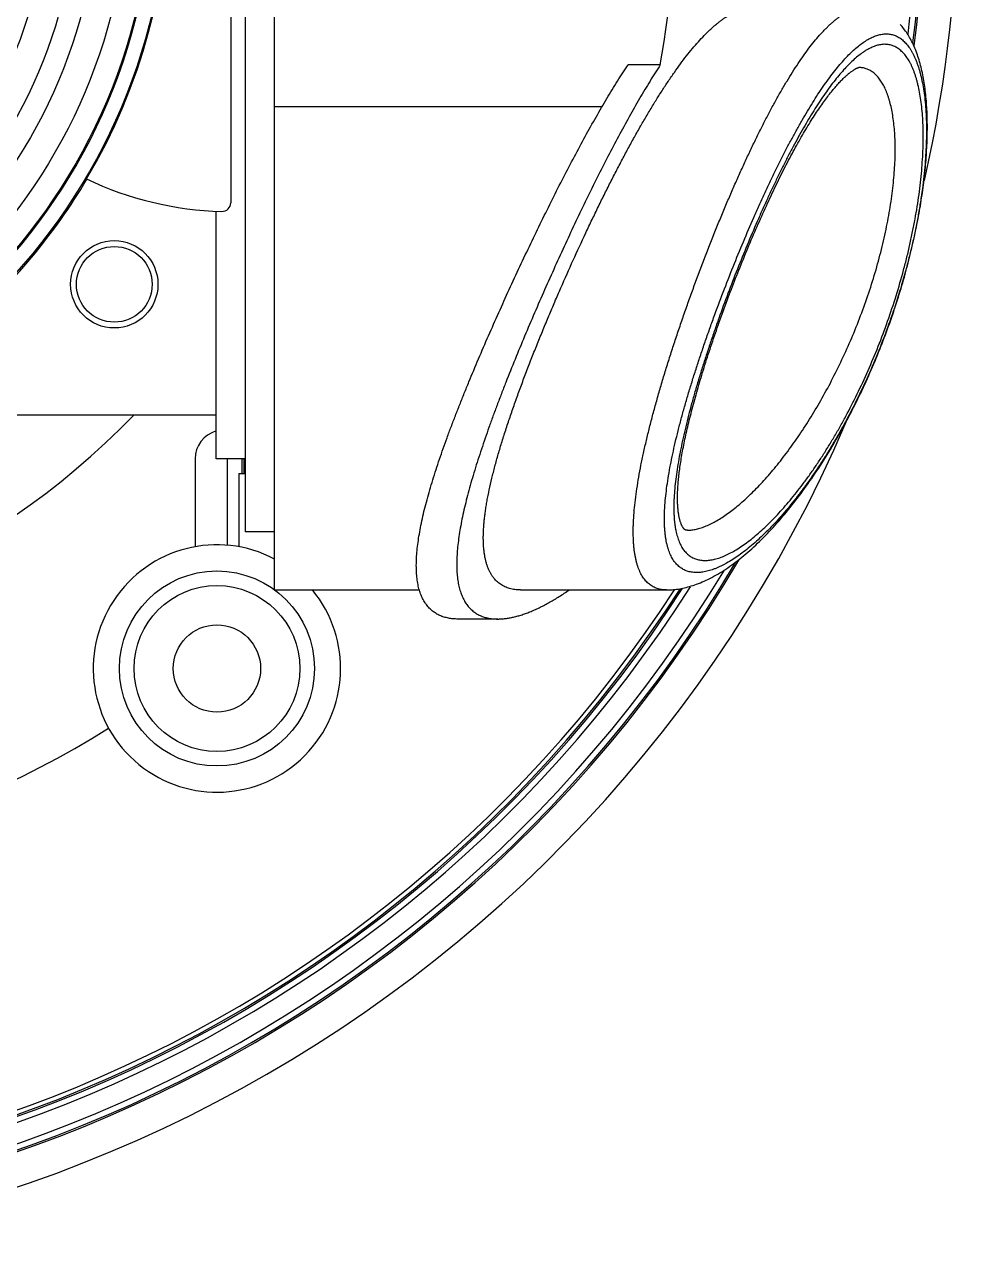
# Model space of a CAD drawing. Header units: millimetres. Extents: x -47 to 308, y 29 to 279.
# Drawn here: x 163.56 to 195.64, y 184.09 to 226.51 of the extents above; entities that cross this region are included whole.
import ezdxf

# ---------------------------------------------------------------- set-up
doc = ezdxf.new("R2010")
doc.units = ezdxf.units.MM

msp = doc.modelspace()

# ---------------------------------------------------------------- linework, layer by layer
at = {"color": 7, "linetype": 'Continuous'}
for p, q in [((172.14, 207.092), (172.14, 256.092)), ((171.14, 254.092), (171.14, 209.092)), ((170.64, 242.788), (170.64, 220.396)), ((185.401, 225.139), (184.292, 225.139)), ((192.223, 225.042), (192.222, 225.042)), ((192.223, 225.042), (192.222, 225.042)), ((172.14, 223.707), (183.406, 223.707)), ((170.14, 211.592), (170.14, 220.108)), ((170.14, 213.092), (162.838, 213.092)), ((169.417, 211.592), (169.417, 208.575)), ((171.14, 211.592), (170.14, 211.592)), ((170.529, 208.627), (170.529, 211.592)), ((171.029, 211.092), (171.029, 211.592)), ((171.09, 211.592), (171.09, 211.092)), ((170.917, 211.092), (171.14, 211.092)), ((170.917, 211.092), (170.917, 208.575)), ((172.14, 209.092), (171.14, 209.092)), ((186.693, 207.689), (186.588, 207.69)), ((172.14, 207.092), (177.121, 207.092)), ((180.594, 207.092), (185.611, 207.092)), ((179.815, 206.092), (178.452, 206.092))]:
    msp.add_line(p, q, dxfattribs=at)
for points in [[(194.558, 222.276), (194.562, 222.358), (194.565, 222.439), (194.568, 222.519), (194.571, 222.599), (194.573, 222.679), (194.575, 222.758), (194.576, 222.837), (194.577, 222.916), (194.577, 222.994), (194.577, 223.071), (194.576, 223.148), (194.575, 223.225), (194.573, 223.301), (194.571, 223.377), (194.568, 223.452), (194.565, 223.527), (194.561, 223.602), (194.557, 223.675), (194.553, 223.749), (194.547, 223.822), (194.542, 223.894), (194.535, 223.966), (194.529, 224.038), (194.522, 224.109), (194.514, 224.18), (194.505, 224.25), (194.497, 224.319), (194.487, 224.388), (194.477, 224.457), (194.467, 224.525), (194.456, 224.593), (194.444, 224.66), (194.432, 224.726), (194.419, 224.793), (194.405, 224.858), (194.391, 224.923), (194.376, 224.987), (194.361, 225.051), (194.345, 225.115), (194.328, 225.177), (194.311, 225.239), (194.293, 225.301), (194.274, 225.362), (194.255, 225.422), (194.234, 225.481), (194.214, 225.54), (194.192, 225.598), (194.17, 225.655), (194.147, 225.711), (194.123, 225.766), (194.099, 225.82), (194.074, 225.873), (194.049, 225.925), (194.023, 225.975), (193.996, 226.025), (193.969, 226.073), (193.942, 226.12), (193.914, 226.166), (193.885, 226.21), (193.856, 226.253), (193.827, 226.295), (193.797, 226.335), (193.767, 226.374), (193.737, 226.412), (193.707, 226.449), (193.676, 226.484), (193.645, 226.518)], [(189.328, 220.892), (189.368, 220.976), (189.409, 221.059), (189.449, 221.142), (189.489, 221.224), (189.53, 221.305), (189.57, 221.386), (189.61, 221.466), (189.651, 221.545), (189.691, 221.624), (189.731, 221.702), (189.771, 221.779), (189.811, 221.856), (189.851, 221.931), (189.891, 222.007), (189.93, 222.081), (189.97, 222.155), (190.01, 222.227), (190.049, 222.299), (190.089, 222.371), (190.128, 222.441), (190.167, 222.511), (190.206, 222.579), (190.245, 222.647), (190.284, 222.714), (190.322, 222.78), (190.36, 222.846), (190.399, 222.91), (190.437, 222.974), (190.475, 223.036), (190.512, 223.098), (190.55, 223.159), (190.587, 223.218), (190.624, 223.277), (190.661, 223.335), (190.698, 223.392), (190.735, 223.448), (190.771, 223.503), (190.807, 223.557), (190.843, 223.611), (190.878, 223.663), (190.913, 223.714), (190.948, 223.764), (190.983, 223.813), (191.017, 223.861), (191.052, 223.908), (191.085, 223.954), (191.119, 223.999), (191.152, 224.043), (191.185, 224.086), (191.217, 224.128), (191.25, 224.169), (191.281, 224.209), (191.313, 224.248), (191.344, 224.286), (191.375, 224.323), (191.405, 224.358), (191.435, 224.393), (191.464, 224.427), (191.493, 224.459), (191.522, 224.491), (191.55, 224.522), (191.578, 224.551), (191.605, 224.58), (191.632, 224.608), (191.658, 224.634), (191.684, 224.66), (191.709, 224.684), (191.734, 224.708), (191.759, 224.731), (191.782, 224.753), (191.806, 224.773), (191.828, 224.793), (191.851, 224.812), (191.872, 224.83), (191.893, 224.847), (191.914, 224.864), (191.934, 224.879), (191.953, 224.894), (191.972, 224.907), (191.99, 224.92), (192.007, 224.932), (192.024, 224.944), (192.04, 224.954), (192.056, 224.964), (192.071, 224.973), (192.085, 224.982), (192.099, 224.99), (192.112, 224.997), (192.125, 225.003), (192.136, 225.009), (192.147, 225.014), (192.158, 225.019), (192.167, 225.023), (192.176, 225.027), (192.184, 225.03), (192.192, 225.033), (192.198, 225.035), (192.204, 225.037), (192.21, 225.039), (192.214, 225.04), (192.218, 225.041), (192.221, 225.042), (192.223, 225.042)], [(185.611, 207.092), (185.658, 207.093), (185.707, 207.094), (185.757, 207.096), (185.807, 207.1), (185.858, 207.104), (185.91, 207.109), (185.962, 207.116), (186.015, 207.123), (186.069, 207.132), (186.123, 207.141), (186.178, 207.152), (186.234, 207.165), (186.291, 207.178), (186.349, 207.193), (186.407, 207.209), (186.467, 207.227), (186.527, 207.246), (186.588, 207.266), (186.65, 207.289), (186.713, 207.312), (186.777, 207.337), (186.841, 207.364), (186.906, 207.393), (186.972, 207.423), (187.038, 207.454), (187.105, 207.487), (187.172, 207.522), (187.24, 207.559), (187.308, 207.597), (187.376, 207.636), (187.445, 207.677), (187.514, 207.719), (187.582, 207.763), (187.651, 207.808), (187.72, 207.855), (187.789, 207.903), (187.858, 207.952), (187.927, 208.002), (187.996, 208.054), (188.065, 208.107), (188.134, 208.161), (188.202, 208.216), (188.27, 208.272), (188.339, 208.33), (188.407, 208.388), (188.475, 208.448), (188.543, 208.508), (188.61, 208.57), (188.678, 208.633), (188.745, 208.696), (188.812, 208.761), (188.879, 208.827), (188.946, 208.893), (189.012, 208.961), (189.079, 209.029), (189.145, 209.099), (189.211, 209.169), (189.277, 209.24), (189.342, 209.312), (189.408, 209.386), (189.473, 209.459), (189.538, 209.534), (189.603, 209.61), (189.667, 209.686), (189.732, 209.764), (189.796, 209.842), (189.86, 209.921), (189.923, 210), (189.987, 210.081), (190.05, 210.162), (190.113, 210.244), (190.175, 210.326), (190.237, 210.41), (190.299, 210.494), (190.361, 210.578), (190.422, 210.664), (190.484, 210.75), (190.544, 210.836), (190.605, 210.924), (190.665, 211.012), (190.725, 211.1), (190.784, 211.189), (190.843, 211.279), (190.902, 211.369), (190.96, 211.46), (191.018, 211.551), (191.076, 211.643), (191.133, 211.735), (191.19, 211.827), (191.246, 211.92), (191.303, 212.014), (191.358, 212.108), (191.413, 212.202), (191.468, 212.297), (191.523, 212.392), (191.577, 212.488), (191.63, 212.584), (191.683, 212.68), (191.736, 212.777), (191.788, 212.873), (191.84, 212.971), (191.892, 213.068), (191.942, 213.166), (191.993, 213.264), (192.043, 213.362), (192.092, 213.46), (192.142, 213.559), (192.19, 213.658), (192.238, 213.757), (192.286, 213.856), (192.333, 213.955), (192.38, 214.055), (192.426, 214.155), (192.472, 214.254), (192.517, 214.354), (192.562, 214.454), (192.606, 214.554), (192.65, 214.654), (192.693, 214.755), (192.736, 214.855), (192.778, 214.955), (192.82, 215.056), (192.861, 215.156), (192.902, 215.257), (192.942, 215.357), (192.982, 215.457), (193.021, 215.558), (193.06, 215.658), (193.098, 215.758), (193.136, 215.859), (193.173, 215.959), (193.21, 216.059), (193.246, 216.159), (193.282, 216.259), (193.317, 216.359), (193.352, 216.459), (193.386, 216.559), (193.42, 216.658), (193.453, 216.758), (193.486, 216.857), (193.518, 216.957), (193.55, 217.056), (193.581, 217.155), (193.612, 217.253), (193.642, 217.352), (193.672, 217.45), (193.701, 217.549), (193.73, 217.647), (193.758, 217.745), (193.786, 217.842), (193.813, 217.94), (193.84, 218.037), (193.866, 218.134), (193.892, 218.231), (193.917, 218.328), (193.942, 218.424), (193.967, 218.52), (193.99, 218.616), (194.014, 218.711), (194.037, 218.807), (194.059, 218.902), (194.081, 218.997), (194.102, 219.091), (194.123, 219.186), (194.144, 219.28), (194.163, 219.373), (194.183, 219.467), (194.202, 219.56), (194.22, 219.653), (194.239, 219.745), (194.256, 219.837), (194.273, 219.929), (194.29, 220.021), (194.306, 220.112), (194.322, 220.203), (194.337, 220.294), (194.352, 220.384), (194.366, 220.474), (194.38, 220.563), (194.393, 220.652), (194.406, 220.741), (194.418, 220.83), (194.43, 220.918), (194.442, 221.006), (194.453, 221.093), (194.463, 221.18), (194.473, 221.267), (194.483, 221.353), (194.492, 221.439), (194.501, 221.524), (194.509, 221.61), (194.516, 221.694), (194.524, 221.779), (194.531, 221.863), (194.537, 221.946), (194.543, 222.029), (194.548, 222.112), (194.553, 222.194), (194.558, 222.276)], [(186.331, 209.142), (186.32, 209.142), (186.31, 209.143), (186.3, 209.144), (186.291, 209.145), (186.284, 209.146), (186.277, 209.148), (186.271, 209.149), (186.265, 209.151), (186.261, 209.153), (186.257, 209.155), (186.253, 209.157), (186.249, 209.159), (186.245, 209.161), (186.241, 209.164), (186.237, 209.167), (186.232, 209.171), (186.227, 209.175), (186.222, 209.18), (186.217, 209.185), (186.211, 209.191), (186.205, 209.198), (186.199, 209.206), (186.193, 209.214), (186.187, 209.223), (186.18, 209.232), (186.174, 209.243), (186.167, 209.254), (186.16, 209.265), (186.154, 209.278), (186.147, 209.291), (186.14, 209.304), (186.134, 209.319), (186.127, 209.334), (186.12, 209.35), (186.114, 209.367), (186.107, 209.385), (186.101, 209.403), (186.094, 209.422), (186.088, 209.442), (186.082, 209.463), (186.075, 209.484), (186.069, 209.506), (186.064, 209.529), (186.058, 209.553), (186.052, 209.578), (186.047, 209.604), (186.042, 209.63), (186.037, 209.657), (186.032, 209.685), (186.028, 209.714), (186.024, 209.744), (186.02, 209.774), (186.016, 209.806), (186.012, 209.838), (186.009, 209.871), (186.006, 209.905), (186.003, 209.939), (186.001, 209.975), (185.999, 210.011), (185.997, 210.049), (185.995, 210.087), (185.994, 210.126), (185.993, 210.165), (185.993, 210.206), (185.993, 210.247), (185.993, 210.289), (185.993, 210.333), (185.994, 210.376), (185.996, 210.421), (185.997, 210.467), (185.999, 210.513), (186.002, 210.56), (186.004, 210.608), (186.007, 210.657), (186.011, 210.706), (186.015, 210.757), (186.019, 210.808), (186.024, 210.86), (186.029, 210.913), (186.035, 210.967), (186.04, 211.021), (186.047, 211.076), (186.054, 211.132), (186.061, 211.189), (186.068, 211.246), (186.076, 211.305), (186.085, 211.364), (186.094, 211.424), (186.103, 211.484), (186.113, 211.546), (186.123, 211.608), (186.133, 211.671), (186.144, 211.734), (186.156, 211.799), (186.168, 211.864), (186.18, 211.93), (186.193, 211.996), (186.206, 212.063), (186.22, 212.132), (186.234, 212.2), (186.248, 212.27), (186.263, 212.34), (186.279, 212.411), (186.294, 212.482), (186.311, 212.555), (186.327, 212.628), (186.344, 212.701), (186.362, 212.775), (186.38, 212.85), (186.398, 212.926), (186.417, 213.002), (186.436, 213.079), (186.456, 213.157), (186.476, 213.235), (186.497, 213.314), (186.518, 213.393), (186.539, 213.473), (186.561, 213.553), (186.583, 213.635), (186.606, 213.716), (186.629, 213.799), (186.652, 213.881), (186.676, 213.965), (186.7, 214.049), (186.725, 214.133), (186.75, 214.218), (186.775, 214.304), (186.801, 214.39), (186.827, 214.476), (186.854, 214.563), (186.881, 214.65), (186.908, 214.738), (186.936, 214.827), (186.964, 214.915), (186.992, 215.004), (187.021, 215.094), (187.05, 215.184), (187.08, 215.274), (187.11, 215.365), (187.14, 215.456), (187.17, 215.547), (187.201, 215.639), (187.232, 215.73), (187.264, 215.823), (187.296, 215.915), (187.328, 216.008), (187.36, 216.101), (187.393, 216.194), (187.426, 216.288), (187.459, 216.381), (187.493, 216.475), (187.527, 216.569), (187.561, 216.663), (187.596, 216.758), (187.63, 216.852), (187.665, 216.947), (187.7, 217.041), (187.736, 217.136), (187.772, 217.231), (187.807, 217.326), (187.844, 217.421), (187.88, 217.515), (187.917, 217.61), (187.953, 217.705), (187.99, 217.8), (188.028, 217.895), (188.065, 217.99), (188.103, 218.084), (188.14, 218.179), (188.178, 218.273), (188.216, 218.368), (188.255, 218.462), (188.293, 218.556), (188.332, 218.65), (188.37, 218.743), (188.409, 218.837), (188.448, 218.93), (188.487, 219.023), (188.527, 219.116), (188.566, 219.208), (188.605, 219.3), (188.645, 219.392), (188.685, 219.484), (188.724, 219.575), (188.764, 219.666), (188.804, 219.756), (188.844, 219.846), (188.884, 219.936), (188.924, 220.025), (188.965, 220.114), (189.005, 220.202), (189.045, 220.29), (189.085, 220.378), (189.126, 220.465), (189.166, 220.551), (189.206, 220.637), (189.247, 220.723), (189.287, 220.808), (189.328, 220.892)]]:
    msp.add_lwpolyline(points, dxfattribs=at)
for centre, radius in [((148.14, 231.592), 20.342), ((148.14, 231.592), 19.835), ((148.14, 231.592), 19.796), ((148.14, 231.592), 18.989), ((148.14, 231.592), 18), ((148.14, 231.592), 17.25), ((148.14, 231.592), 16.25), ((166.64, 217.592), 1.5), ((166.64, 217.592), 1.3), ((170.167, 204.392), 3.35), ((170.167, 204.392), 2.85), ((170.167, 204.392), 1.5)]:
    msp.add_circle(centre, radius, dxfattribs=at)
for centre, radius, start, end in [((148.14, 231.592), 47.5, 23.2113, 336.7761), ((148.14, 231.592), 46.35, 30.4322, 329.5678), ((148.14, 231.592), 46.294, 30.5935, 329.4065), ((148.14, 231.592), 46.094, 31.1183, 328.8817), ((148.14, 231.592), 45.406, 32.4903, 327.5097), ((148.14, 231.592), 45.206, 32.7594, 327.2406), ((148.14, 231.592), 45.15, 32.8264, 327.1736), ((148.14, 231.592), 45, 32.9898, 327.0102), ((148.14, 231.592), 20.39, 329.3972, 30.6028), ((148.14, 231.592), 47.5, 347.3147, 12.6825), ((148.14, 231.592), 37.816, 350.1743, 9.8257), ((148.14, 231.592), 46.294, 352.9241, 7.0759), ((148.14, 231.592), 46.35, 352.8093, 7.1907), ((148.14, 231.592), 46.094, 353.2706, 6.7294), ((193.115, 224.981), 0.857, 88.7846, 92.8234), ((170.64, 231.592), 11.5, 244.5027, 268.4651), ((170.34, 220.396), 0.3, 268.4651, 0), ((148.14, 231.592), 26.633, 224.0057, 315.9947), ((170.417, 211.592), 1, 106.0414, 180), ((170.167, 204.392), 4.25, 62.2584, 39.5399), ((148.14, 231.592), 34.503, 231.9635, 302.0365)]:
    msp.add_arc(centre, radius, start, end, dxfattribs=at)
for points, knots in [([(180.594, 207.092), (180.531, 207.092), (180.436, 207.098), (180.313, 207.118), (180.225, 207.138), (180.141, 207.165), (180.059, 207.199), (179.982, 207.238), (179.908, 207.284), (179.838, 207.337), (179.772, 207.396), (179.71, 207.461), (179.653, 207.533), (179.6, 207.611), (179.551, 207.696), (179.507, 207.787), (179.467, 207.885), (179.432, 207.989), (179.402, 208.099), (179.376, 208.216), (179.355, 208.338), (179.339, 208.467), (179.327, 208.602), (179.321, 208.742), (179.319, 208.888), (179.322, 209.04), (179.329, 209.197), (179.341, 209.36), (179.357, 209.527), (179.378, 209.7), (179.403, 209.877), (179.432, 210.059), (179.477, 210.31), (179.544, 210.634), (179.638, 211.033), (179.745, 211.446), (179.866, 211.871), (179.999, 212.307), (180.142, 212.752), (180.295, 213.206), (180.458, 213.666), (180.628, 214.133), (180.806, 214.604), (180.99, 215.079), (181.18, 215.556), (181.375, 216.035), (181.575, 216.515), (181.779, 216.994), (182.054, 217.631), (182.405, 218.419), (182.765, 219.199), (183.056, 219.813), (183.274, 220.265), (183.493, 220.71), (183.713, 221.146), (183.932, 221.573), (184.152, 221.99), (184.371, 222.397), (184.59, 222.792), (184.808, 223.174), (185.025, 223.543), (185.241, 223.898), (185.456, 224.238), (185.669, 224.562), (185.88, 224.87), (186.09, 225.161), (186.297, 225.434), (186.502, 225.689), (186.705, 225.924), (186.906, 226.139), (187.072, 226.304), (187.205, 226.426), (187.301, 226.51), (187.397, 226.589), (187.492, 226.662), (187.587, 226.73), (187.68, 226.792), (187.772, 226.848), (187.864, 226.899), (187.954, 226.944), (188.043, 226.983), (188.131, 227.017), (188.245, 227.053), (188.359, 227.078), (188.472, 227.09), (188.527, 227.092), (188.554, 227.092)], [0, 0, 0, 0, 0.008143, 0.012065, 0.015903, 0.019675, 0.023398, 0.027093, 0.030783, 0.034492, 0.038242, 0.042058, 0.045965, 0.049985, 0.054138, 0.058446, 0.062924, 0.067589, 0.072453, 0.077528, 0.082822, 0.088343, 0.094096, 0.100083, 0.106308, 0.11277, 0.11947, 0.126404, 0.13357, 0.140965, 0.148582, 0.156419, 0.164467, 0.181174, 0.198649, 0.216833, 0.235664, 0.25508, 0.275021, 0.295425, 0.316235, 0.337394, 0.358849, 0.380546, 0.402437, 0.424471, 0.446604, 0.46879, 0.490985, 0.535231, 0.579014, 0.600634, 0.62202, 0.643136, 0.663944, 0.684408, 0.704494, 0.724167, 0.743393, 0.76214, 0.780377, 0.798073, 0.815201, 0.831733, 0.847644, 0.862911, 0.877515, 0.891436, 0.904662, 0.917182, 0.92899, 0.934628, 0.940088, 0.945372, 0.950482, 0.95542, 0.96019, 0.964795, 0.96924, 0.973531, 0.977674, 0.981679, 0.985554, 0.992958, 0.996517, 1, 1, 1, 1]), ([(185.611, 207.092), (185.583, 207.092), (185.529, 207.094), (185.448, 207.103), (185.37, 207.118), (185.295, 207.139), (185.223, 207.166), (185.153, 207.199), (185.087, 207.239), (185.023, 207.285), (184.963, 207.337), (184.906, 207.396), (184.852, 207.46), (184.802, 207.531), (184.755, 207.609), (184.712, 207.692), (184.672, 207.782), (184.635, 207.878), (184.602, 207.98), (184.573, 208.088), (184.548, 208.202), (184.526, 208.322), (184.507, 208.448), (184.493, 208.58), (184.482, 208.718), (184.475, 208.861), (184.471, 209.009), (184.471, 209.163), (184.475, 209.322), (184.484, 209.545), (184.506, 209.835), (184.544, 210.196), (184.596, 210.575), (184.661, 210.969), (184.737, 211.378), (184.825, 211.8), (184.923, 212.234), (185.032, 212.678), (185.149, 213.132), (185.276, 213.594), (185.41, 214.062), (185.552, 214.536), (185.701, 215.014), (185.855, 215.495), (186.016, 215.979), (186.181, 216.463), (186.351, 216.947), (186.582, 217.591), (186.88, 218.388), (187.188, 219.176), (187.44, 219.796), (187.63, 220.252), (187.821, 220.701), (188.013, 221.141), (188.206, 221.571), (188.4, 221.991), (188.594, 222.4), (188.788, 222.797), (188.982, 223.181), (189.175, 223.551), (189.368, 223.907), (189.56, 224.248), (189.752, 224.572), (189.942, 224.88), (190.131, 225.171), (190.318, 225.443), (190.503, 225.697), (190.686, 225.932), (190.84, 226.113), (190.961, 226.248), (191.05, 226.342), (191.139, 226.431), (191.227, 226.515), (191.314, 226.593), (191.4, 226.666), (191.485, 226.733), (191.57, 226.795), (191.654, 226.851), (191.737, 226.901), (191.819, 226.946), (191.9, 226.985), (191.98, 227.017), (192.059, 227.045), (192.137, 227.066), (192.214, 227.081), (192.29, 227.09), (192.34, 227.092), (192.365, 227.092)], [0, 0, 0, 0, 0.003631, 0.00717, 0.010636, 0.014047, 0.017426, 0.020796, 0.024179, 0.027601, 0.031087, 0.034659, 0.03834, 0.04215, 0.046109, 0.050232, 0.054536, 0.059031, 0.06373, 0.068641, 0.07377, 0.079125, 0.084709, 0.090525, 0.096575, 0.102859, 0.109377, 0.116128, 0.12311, 0.130319, 0.145408, 0.161359, 0.178131, 0.195676, 0.213941, 0.232871, 0.25241, 0.272499, 0.293079, 0.314094, 0.335486, 0.357199, 0.379179, 0.401372, 0.423727, 0.446193, 0.46872, 0.491262, 0.536204, 0.580658, 0.602595, 0.624284, 0.645684, 0.666755, 0.687461, 0.707763, 0.727626, 0.747014, 0.765894, 0.784233, 0.802, 0.819166, 0.835703, 0.851586, 0.866791, 0.881296, 0.895084, 0.908141, 0.920455, 0.926332, 0.932022, 0.937525, 0.942842, 0.947974, 0.952923, 0.957692, 0.962284, 0.966703, 0.970954, 0.975044, 0.978981, 0.982774, 0.986432, 0.989969, 0.993399, 0.996736, 1, 1, 1, 1]), ([(186.588, 207.69), (186.562, 207.691), (186.51, 207.696), (186.435, 207.708), (186.362, 207.726), (186.292, 207.749), (186.224, 207.779), (186.159, 207.813), (186.097, 207.854), (186.038, 207.9), (185.982, 207.953), (185.929, 208.01), (185.879, 208.074), (185.832, 208.144), (185.789, 208.219), (185.749, 208.3), (185.713, 208.386), (185.68, 208.479), (185.65, 208.577), (185.624, 208.68), (185.602, 208.79), (185.583, 208.904), (185.568, 209.024), (185.556, 209.149), (185.548, 209.28), (185.543, 209.415), (185.542, 209.555), (185.545, 209.701), (185.55, 209.85), (185.563, 210.059), (185.588, 210.331), (185.629, 210.669), (185.684, 211.023), (185.75, 211.39), (185.827, 211.77), (185.915, 212.161), (186.013, 212.562), (186.12, 212.972), (186.236, 213.39), (186.359, 213.814), (186.49, 214.244), (186.628, 214.679), (186.771, 215.116), (186.92, 215.557), (187.075, 215.998), (187.286, 216.588), (187.56, 217.322), (187.901, 218.195), (188.253, 219.052), (188.553, 219.752), (188.797, 220.3), (188.98, 220.701), (189.164, 221.093), (189.348, 221.476), (189.532, 221.849), (189.717, 222.211), (189.901, 222.561), (190.086, 222.9), (190.269, 223.226), (190.452, 223.538), (190.634, 223.835), (190.815, 224.118), (190.995, 224.386), (191.173, 224.637), (191.35, 224.872), (191.525, 225.089), (191.698, 225.288), (191.868, 225.469), (192.036, 225.632), (192.201, 225.774), (192.364, 225.897), (192.523, 226), (192.679, 226.082), (192.831, 226.143), (192.98, 226.183), (193.079, 226.195), (193.127, 226.197)], [0, 0, 0, 0, 0.00368, 0.007281, 0.010818, 0.014312, 0.017782, 0.021251, 0.024743, 0.028279, 0.031883, 0.035578, 0.039385, 0.043323, 0.047411, 0.051664, 0.056097, 0.060721, 0.065548, 0.070586, 0.075841, 0.081319, 0.087023, 0.092958, 0.099123, 0.105519, 0.112145, 0.119, 0.126081, 0.133385, 0.148644, 0.16474, 0.181627, 0.199255, 0.21757, 0.236513, 0.256029, 0.276059, 0.296546, 0.317433, 0.338666, 0.36019, 0.381955, 0.403909, 0.426005, 0.448194, 0.492672, 0.536993, 0.580824, 0.623849, 0.644965, 0.665766, 0.686218, 0.706286, 0.725935, 0.745134, 0.763849, 0.78205, 0.799708, 0.816794, 0.833282, 0.849146, 0.864364, 0.878915, 0.892781, 0.905946, 0.918399, 0.930134, 0.941149, 0.951449, 0.961049, 0.969973, 0.978262, 0.985973, 0.993184, 1, 1, 1, 1]), ([(193.127, 226.197), (193.151, 226.198), (193.198, 226.198), (193.269, 226.192), (193.338, 226.181), (193.406, 226.163), (193.472, 226.14), (193.537, 226.111), (193.6, 226.076), (193.662, 226.035), (193.722, 225.988), (193.781, 225.935), (193.837, 225.876), (193.892, 225.812), (193.945, 225.741), (193.996, 225.665), (194.046, 225.583), (194.093, 225.495), (194.138, 225.401), (194.181, 225.301), (194.222, 225.196), (194.261, 225.086), (194.297, 224.969), (194.332, 224.847), (194.363, 224.72), (194.404, 224.54), (194.447, 224.302), (194.488, 224), (194.519, 223.679), (194.539, 223.339), (194.548, 222.982), (194.545, 222.608), (194.531, 222.219), (194.506, 221.816), (194.469, 221.401), (194.42, 220.975), (194.359, 220.539), (194.287, 220.095), (194.204, 219.645), (194.11, 219.19), (194.004, 218.731), (193.849, 218.115), (193.631, 217.345), (193.333, 216.432), (193.002, 215.535), (192.641, 214.662), (192.255, 213.82), (191.913, 213.144), (191.629, 212.624), (191.414, 212.248), (191.196, 211.883), (190.975, 211.531), (190.751, 211.191), (190.525, 210.864), (190.298, 210.55), (190.07, 210.25), (189.841, 209.965), (189.612, 209.694), (189.384, 209.438), (189.156, 209.197), (188.93, 208.973), (188.706, 208.764), (188.484, 208.573), (188.265, 208.398), (188.05, 208.242), (187.839, 208.103), (187.665, 208.002), (187.528, 207.931), (187.428, 207.883), (187.33, 207.841), (187.233, 207.803), (187.139, 207.771), (187.046, 207.743), (186.955, 207.721), (186.838, 207.7), (186.75, 207.691), (186.693, 207.689)], [0, 0, 0, 0, 0.003267, 0.006487, 0.009679, 0.012864, 0.016066, 0.019305, 0.022603, 0.02598, 0.029454, 0.033044, 0.036764, 0.04063, 0.044654, 0.048846, 0.053216, 0.057773, 0.062523, 0.067471, 0.072623, 0.077982, 0.083551, 0.089333, 0.095327, 0.101536, 0.114595, 0.128504, 0.143247, 0.158803, 0.175141, 0.192226, 0.210017, 0.228468, 0.247528, 0.267143, 0.287258, 0.307814, 0.328752, 0.350012, 0.371534, 0.393262, 0.437103, 0.481111, 0.524899, 0.568129, 0.610506, 0.651776, 0.671928, 0.691723, 0.71114, 0.730156, 0.748751, 0.766905, 0.784599, 0.801816, 0.818537, 0.834745, 0.850422, 0.865552, 0.880119, 0.894106, 0.907497, 0.920279, 0.932438, 0.943964, 0.95485, 0.960054, 0.965098, 0.969983, 0.974711, 0.979285, 0.983708, 0.987984, 0.992121, 1, 1, 1, 1]), ([(193.073, 225.838), (193.027, 225.835), (192.931, 225.823), (192.788, 225.784), (192.641, 225.724), (192.491, 225.644), (192.337, 225.544), (192.18, 225.425), (192.021, 225.286), (191.859, 225.129), (191.694, 224.954), (191.528, 224.761), (191.359, 224.551), (191.189, 224.325), (191.017, 224.082), (190.843, 223.824), (190.669, 223.551), (190.493, 223.263), (190.317, 222.962), (190.14, 222.648), (189.963, 222.321), (189.785, 221.983), (189.608, 221.634), (189.43, 221.274), (189.253, 220.905), (189.077, 220.527), (188.902, 220.141), (188.668, 219.613), (188.381, 218.938), (188.046, 218.112), (187.721, 217.273), (187.462, 216.566), (187.262, 215.998), (187.117, 215.574), (186.977, 215.151), (186.842, 214.731), (186.714, 214.314), (186.592, 213.902), (186.478, 213.495), (186.371, 213.095), (186.273, 212.703), (186.184, 212.32), (186.105, 211.947), (186.036, 211.585), (185.977, 211.236), (185.931, 210.9), (185.896, 210.579), (185.877, 210.322), (185.868, 210.124), (185.865, 209.982), (185.865, 209.845), (185.868, 209.713), (185.875, 209.585), (185.885, 209.462), (185.898, 209.344), (185.915, 209.231), (185.935, 209.124), (185.958, 209.021), (185.985, 208.924), (186.015, 208.832), (186.048, 208.745), (186.084, 208.664), (186.124, 208.589), (186.166, 208.519), (186.212, 208.454), (186.261, 208.395), (186.313, 208.341), (186.367, 208.293), (186.425, 208.25), (186.485, 208.213), (186.548, 208.181), (186.613, 208.155), (186.681, 208.134), (186.751, 208.119), (186.824, 208.109), (186.873, 208.105), (186.898, 208.105)], [0, 0, 0, 0, 0.00686, 0.014125, 0.021899, 0.03026, 0.039263, 0.048947, 0.059337, 0.070446, 0.082278, 0.094832, 0.1081, 0.12207, 0.136728, 0.152053, 0.168025, 0.184621, 0.201816, 0.219582, 0.237891, 0.256713, 0.276018, 0.295772, 0.315942, 0.336495, 0.357395, 0.378605, 0.421808, 0.465797, 0.510248, 0.554819, 0.577038, 0.599151, 0.621109, 0.642861, 0.664357, 0.685544, 0.706366, 0.726769, 0.746696, 0.76609, 0.784893, 0.80305, 0.820506, 0.837208, 0.85311, 0.86817, 0.875373, 0.882353, 0.889108, 0.895635, 0.901934, 0.908004, 0.913846, 0.919461, 0.924853, 0.930026, 0.934986, 0.93974, 0.944297, 0.948667, 0.952862, 0.956898, 0.96079, 0.964556, 0.968216, 0.97179, 0.975302, 0.978774, 0.982229, 0.985689, 0.989177, 0.992713, 0.996315, 1, 1, 1, 1]), ([(186.898, 208.105), (186.951, 208.103), (187.061, 208.107), (187.229, 208.135), (187.404, 208.183), (187.586, 208.251), (187.774, 208.339), (187.967, 208.445), (188.166, 208.57), (188.369, 208.712), (188.575, 208.872), (188.785, 209.049), (188.997, 209.242), (189.211, 209.451), (189.427, 209.676), (189.645, 209.916), (189.862, 210.171), (190.08, 210.44), (190.298, 210.723), (190.515, 211.019), (190.731, 211.329), (190.945, 211.651), (191.157, 211.986), (191.366, 212.332), (191.572, 212.689), (191.845, 213.185), (192.174, 213.829), (192.547, 214.631), (192.896, 215.464), (193.218, 216.321), (193.508, 217.195), (193.722, 217.931), (193.875, 218.522), (193.979, 218.962), (194.073, 219.399), (194.157, 219.832), (194.23, 220.259), (194.292, 220.679), (194.343, 221.091), (194.383, 221.492), (194.412, 221.882), (194.43, 222.259), (194.437, 222.622), (194.433, 222.97), (194.419, 223.302), (194.394, 223.616), (194.358, 223.912), (194.313, 224.189), (194.267, 224.407), (194.225, 224.571), (194.192, 224.686), (194.157, 224.797), (194.12, 224.902), (194.08, 225.001), (194.039, 225.095), (193.995, 225.184), (193.949, 225.267), (193.902, 225.344), (193.853, 225.416), (193.802, 225.483), (193.732, 225.562), (193.658, 225.632), (193.58, 225.691), (193.52, 225.73), (193.459, 225.762), (193.397, 225.789), (193.333, 225.81), (193.268, 225.825), (193.201, 225.835), (193.156, 225.838), (193.133, 225.838)], [0, 0, 0, 0, 0.007591, 0.015673, 0.024317, 0.033567, 0.043449, 0.053977, 0.065154, 0.076978, 0.089441, 0.102531, 0.116234, 0.130537, 0.145422, 0.160873, 0.176873, 0.193404, 0.210447, 0.227985, 0.245997, 0.264465, 0.283368, 0.302685, 0.322393, 0.34247, 0.383621, 0.425921, 0.469114, 0.512906, 0.556961, 0.6009, 0.622698, 0.644308, 0.665671, 0.686731, 0.707429, 0.727705, 0.747503, 0.766766, 0.785441, 0.803476, 0.820825, 0.837444, 0.853297, 0.86835, 0.88258, 0.895967, 0.908502, 0.914449, 0.920184, 0.925707, 0.931021, 0.936128, 0.941034, 0.945742, 0.950259, 0.954591, 0.958748, 0.962738, 0.966573, 0.973828, 0.977283, 0.980645, 0.983932, 0.987167, 0.990369, 0.993561, 0.996764, 1, 1, 1, 1]), ([(178.452, 206.092), (178.396, 206.092), (178.285, 206.097), (178.124, 206.119), (177.995, 206.15), (177.898, 206.183), (177.828, 206.212), (177.76, 206.245), (177.694, 206.281), (177.632, 206.322), (177.572, 206.367), (177.515, 206.416), (177.46, 206.469), (177.409, 206.526), (177.361, 206.588), (177.315, 206.653), (177.258, 206.747), (177.194, 206.876), (177.132, 207.045), (177.083, 207.23), (177.047, 207.431), (177.025, 207.647), (177.016, 207.878), (177.02, 208.124), (177.037, 208.383), (177.066, 208.656), (177.108, 208.941), (177.161, 209.238), (177.225, 209.547), (177.3, 209.865), (177.386, 210.193), (177.48, 210.53), (177.584, 210.875), (177.696, 211.228), (177.815, 211.587), (177.942, 211.952), (178.076, 212.324), (178.215, 212.7), (178.361, 213.08), (178.511, 213.464), (178.666, 213.852), (178.879, 214.375), (179.155, 215.034), (179.498, 215.827), (179.85, 216.622), (180.21, 217.416), (180.576, 218.207), (180.947, 218.989), (181.32, 219.76), (181.694, 220.517), (182.069, 221.256), (182.444, 221.974), (182.817, 222.668), (183.129, 223.228), (183.378, 223.66), (183.562, 223.974), (183.745, 224.278), (183.928, 224.574), (184.109, 224.86), (184.231, 225.047), (184.292, 225.139)], [0, 0, 0, 0, 0.007879, 0.015443, 0.022743, 0.026316, 0.029848, 0.03335, 0.036833, 0.040309, 0.043791, 0.047292, 0.050825, 0.054403, 0.058041, 0.06175, 0.065544, 0.073427, 0.081778, 0.090666, 0.100148, 0.110262, 0.121034, 0.132478, 0.144595, 0.15738, 0.170818, 0.184889, 0.199568, 0.214825, 0.23063, 0.246949, 0.26375, 0.280997, 0.298658, 0.316698, 0.335086, 0.35379, 0.372779, 0.392023, 0.411493, 0.431162, 0.470991, 0.511303, 0.551907, 0.592616, 0.633255, 0.67365, 0.713636, 0.753048, 0.791726, 0.829515, 0.866262, 0.901821, 0.919111, 0.936051, 0.952626, 0.968819, 0.984615, 1, 1, 1, 1]), ([(185.401, 225.139), (185.342, 225.047), (185.222, 224.86), (185.045, 224.574), (184.866, 224.279), (184.687, 223.974), (184.507, 223.661), (184.264, 223.228), (183.959, 222.668), (183.595, 221.973), (183.23, 221.255), (182.865, 220.514), (182.5, 219.756), (182.138, 218.983), (181.78, 218.199), (181.426, 217.407), (181.078, 216.611), (180.739, 215.813), (180.41, 215.018), (180.146, 214.358), (179.942, 213.834), (179.794, 213.446), (179.651, 213.061), (179.513, 212.68), (179.381, 212.304), (179.255, 211.932), (179.135, 211.567), (179.023, 211.208), (178.918, 210.856), (178.822, 210.511), (178.734, 210.175), (178.655, 209.848), (178.586, 209.53), (178.528, 209.223), (178.48, 208.928), (178.443, 208.644), (178.419, 208.372), (178.406, 208.114), (178.405, 207.87), (178.417, 207.64), (178.441, 207.425), (178.478, 207.226), (178.527, 207.042), (178.589, 206.874), (178.652, 206.746), (178.708, 206.652), (178.753, 206.587), (178.8, 206.526), (178.851, 206.469), (178.904, 206.416), (178.96, 206.367), (179.018, 206.322), (179.079, 206.281), (179.142, 206.245), (179.208, 206.212), (179.277, 206.183), (179.371, 206.15), (179.496, 206.119), (179.653, 206.097), (179.76, 206.092), (179.815, 206.092)], [0, 0, 0, 0, 0.015382, 0.031178, 0.047374, 0.063956, 0.080906, 0.098209, 0.133804, 0.1706, 0.20845, 0.2472, 0.286692, 0.326766, 0.367256, 0.40799, 0.448795, 0.489489, 0.529884, 0.569782, 0.58948, 0.608976, 0.62824, 0.647243, 0.665957, 0.684349, 0.702389, 0.720044, 0.737282, 0.754069, 0.770371, 0.786158, 0.801395, 0.816055, 0.830109, 0.843534, 0.85631, 0.868424, 0.879869, 0.890649, 0.900775, 0.91027, 0.919172, 0.927532, 0.935414, 0.939201, 0.9429, 0.946523, 0.950081, 0.953587, 0.957055, 0.960498, 0.963929, 0.967359, 0.970802, 0.97427, 0.977771, 0.984916, 0.992307, 1, 1, 1, 1]), ([(186.331, 209.142), (186.382, 209.142), (186.459, 209.147), (186.562, 209.163), (186.642, 209.179), (186.724, 209.2), (186.837, 209.235), (186.982, 209.289), (187.159, 209.371), (187.341, 209.469), (187.528, 209.584), (187.718, 209.714), (187.912, 209.859), (188.109, 210.019), (188.308, 210.193), (188.509, 210.382), (188.712, 210.584), (188.915, 210.799), (189.12, 211.027), (189.324, 211.268), (189.528, 211.521), (189.732, 211.786), (189.935, 212.063), (190.136, 212.35), (190.335, 212.648), (190.601, 213.064), (190.925, 213.608), (191.296, 214.291), (191.65, 215.007), (191.983, 215.751), (192.291, 216.518), (192.57, 217.3), (192.777, 217.96), (192.924, 218.49), (193.026, 218.886), (193.117, 219.279), (193.199, 219.668), (193.27, 220.053), (193.331, 220.431), (193.381, 220.801), (193.42, 221.162), (193.449, 221.513), (193.467, 221.852), (193.474, 222.179), (193.471, 222.491), (193.457, 222.789), (193.433, 223.071), (193.399, 223.336), (193.356, 223.584), (193.312, 223.778), (193.271, 223.924), (193.239, 224.027), (193.205, 224.126), (193.169, 224.219), (193.131, 224.307), (193.091, 224.391), (193.049, 224.469), (193.006, 224.543), (192.96, 224.611), (192.898, 224.695), (192.831, 224.77), (192.76, 224.835), (192.706, 224.878), (192.651, 224.917), (192.594, 224.95), (192.535, 224.978), (192.475, 225.001), (192.414, 225.019), (192.351, 225.032), (192.288, 225.04), (192.245, 225.042), (192.223, 225.042)], [0, 0, 0, 0, 0.007948, 0.01211, 0.016407, 0.020845, 0.025428, 0.035046, 0.045282, 0.056145, 0.067634, 0.079745, 0.092469, 0.105792, 0.119701, 0.134182, 0.149217, 0.164791, 0.180886, 0.197487, 0.214575, 0.232132, 0.250142, 0.268585, 0.287443, 0.306695, 0.346298, 0.387214, 0.429237, 0.472128, 0.515607, 0.55935, 0.602985, 0.624635, 0.646098, 0.667317, 0.688231, 0.708783, 0.72891, 0.748555, 0.767659, 0.786168, 0.804031, 0.821201, 0.837635, 0.853298, 0.86816, 0.8822, 0.895403, 0.907765, 0.913632, 0.919291, 0.924745, 0.929997, 0.935051, 0.939911, 0.944584, 0.949076, 0.953396, 0.957554, 0.965421, 0.969161, 0.97279, 0.976324, 0.979781, 0.98318, 0.986541, 0.989884, 0.993228, 0.996594, 1, 1, 1, 1]), ([(161.491, 216.168), (162.321, 216.886), (163.868, 218.46), (165.141, 220.263), (165.7, 221.208)], [0, 0, 0, 0, 0.5, 1, 1, 1, 1]), ([(179.815, 206.092), (179.858, 206.092), (179.947, 206.095), (180.081, 206.108), (180.22, 206.129), (180.362, 206.158), (180.507, 206.196), (180.656, 206.241), (180.807, 206.294), (180.961, 206.354), (181.118, 206.422), (181.277, 206.497), (181.438, 206.579), (181.601, 206.668), (181.766, 206.764), (181.991, 206.903), (182.158, 207.014), (182.269, 207.092)], [0, 0, 0, 0, 0.048557, 0.098819, 0.150869, 0.204767, 0.260556, 0.318262, 0.377896, 0.439464, 0.50296, 0.568374, 0.635688, 0.704884, 0.77594, 0.84883, 1, 1, 1, 1])]:
    msp.add_open_spline(points, degree=3, knots=knots, dxfattribs=at)

doc.saveas('drawing.dxf')
